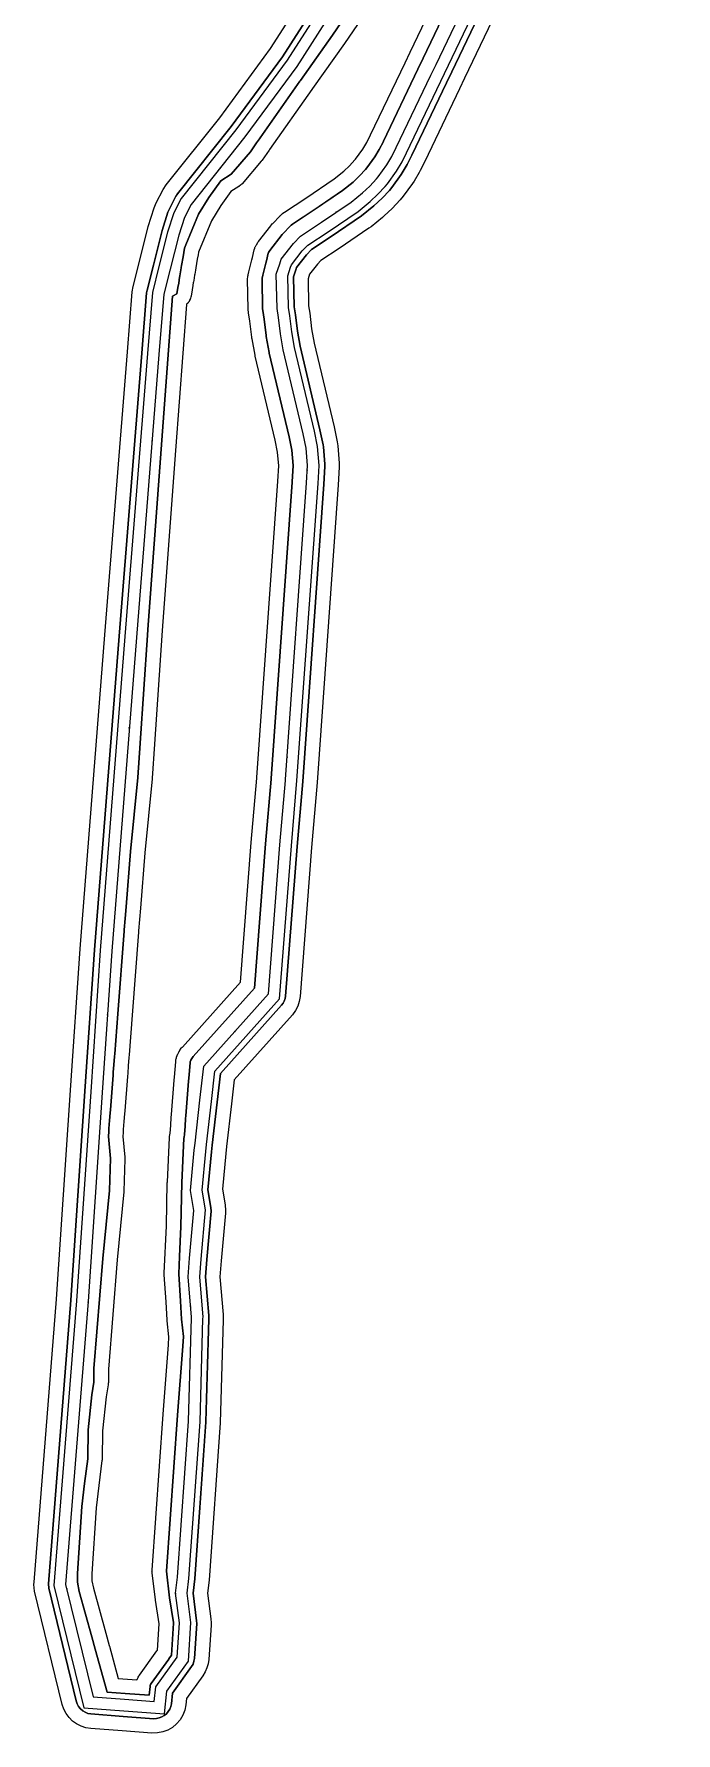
# Model space of a CAD drawing. Header units: inches. Extents: x 87989 to 118156, y 435697 to 451526.
# Drawn here: x 93742 to 93965, y 437672 to 438262 of the extents above; entities that cross this region are included whole.
import ezdxf

# ---------------------------------------------------------------- set-up
doc = ezdxf.new("R2010")
doc.units = ezdxf.units.IN
doc.header["$MEASUREMENT"] = 0
for name, color, linetype, true_color in [('As_waterkering_BWK', 7, 'Continuous', 0x7b8981), ('Beschermingszone_BWK', 7, 'Continuous', 0xcf890d), ('Grens_bebouwingsvrije_zone_BWK', 7, 'Continuous', 0x6789ae), ('Kernzone_BWK', 7, 'Continuous', 0xcb89af), ('Referentiepunten_BWK', 7, 'Continuous', 0x178980)]:
    doc.layers.add(name, color=color, linetype=linetype, true_color=true_color)

msp = doc.modelspace()

# ---------------------------------------------------------------- linework, layer by layer
at = {"layer": 'As_waterkering_BWK'}
for points in [[(93827.2421, 438182.2674), (93827.7402, 438183.8037), (93832.006, 438189.305), (93834.4649, 438191.8471), (93841.8239, 438196.7031), (93852.0921, 438203.6625), (93856.0556, 438206.8477), (93858.5476, 438209.1952), (93860.8672, 438211.6894), (93861.4977, 438212.4489), (93864.4945, 438216.5849), (93866.2532, 438219.5423), (93867.7674, 438222.5706), (93879.8093, 438247.7199), (93881.5954, 438251.4501), (93955.0881, 438404.9322)], [(93852.934, 438281.6314), (93833.1428, 438250.747), (93815.1511, 438226.273), (93796.4197, 438202.767), (93794.1064, 438198.3459), (93792.1323, 438192.1417), (93789.1588, 438180.3238)], [(93799.5217, 437891.6959), (93800.8636, 437903.4807), (93823.3402, 437928.572), (93827.3094, 437980.3335), (93829.2298, 438002.7174), (93829.2565, 438003.0325), (93836.5771, 438106.0966), (93836.9031, 438112.1578), (93836.438, 438118.1526), (93835.3843, 438123.186), (93828.4981, 438152.3597), (93827.4607, 438157.9318), (93826.7864, 438163.6234), (93826.3076, 438166.7074), (93826.06, 438178.6216), (93827.2421, 438182.2674)], [(93789.1588, 438180.3238), (93786.9729, 438171.6365), (93785.2531, 438150.7343), (93777.4479, 438052.4414), (93768.8489, 437943.4329), (93765.5423, 437894.3664)], [(93765.5423, 437894.3664), (93760.6468, 437821.7243), (93752.8416, 437723.4314), (93762.3666, 437684.4053), (93773.3397, 437683.5874)], [(93773.3397, 437683.5874), (93783.6656, 437682.8178), (93784.1948, 437687.8449), (93791.6031, 437698.1636), (93792.3969, 437710.0699), (93791.074, 437720.3887), (93791.7354, 437725.9449), (93795.5719, 437780.1846), (93796.5741, 437816.0292), (93796.6014, 437816.3497), (93795.4352, 437830.2675), (93795.9259, 437836.7974), (93797.4412, 437853.4147), (93796.2323, 437860.2981), (93797.5541, 437874.2892), (93797.8208, 437876.7577), (93799.5217, 437891.6959)]]:
    msp.add_lwpolyline(points, dxfattribs=at)
at = {"layer": 'Beschermingszone_BWK'}
for points in [[(93950.5938, 438407.125), (93877.0859, 438253.6094), (93875.2988, 438249.8789), (93863.2949, 438224.8086), (93863.2578, 438224.7305), (93861.8633, 438221.9414), (93860.3125, 438219.3359), (93857.5449, 438215.5156), (93857.1094, 438214.9922), (93854.998, 438212.7227), (93852.7695, 438210.6211), (93849.1191, 438207.6875), (93839.0449, 438200.8594), (93831.7109, 438196.0195), (93831.25, 438195.6758), (93830.8711, 438195.3242), (93828.4121, 438192.7813), (93828.0547, 438192.3672), (93823.7891, 438186.8672), (93823.3203, 438186.1406), (93823.2344, 438185.9375), (93822.5996, 438183.2813), (93822.4004, 438182.4492), (93822.0801, 438181.0898), (93821.7598, 438179.7188), (93821.4102, 438178.25), (93821.1602, 438177.2109), (93821.0938, 438176.9336), (93821.3086, 438166.6016), (93821.3672, 438165.9414), (93821.832, 438162.9453), (93822.4961, 438157.3438), (93822.5449, 438157.0156), (93823.582, 438151.4453), (93823.6309, 438151.2109), (93830.5039, 438122.0977), (93831.4785, 438117.4453), (93831.8926, 438112.0977), (93831.5898, 438106.4492), (93831.584, 438106.3633), (93824.2715, 438003.4219), (93824.248, 438003.1406), (93822.3262, 437980.7383), (93818.4844, 437930.6445), (93797.1387, 437906.8164), (93796.6719, 437906.2031), (93796.3027, 437905.5273), (93796.0938, 437904.9492), (93796.0898, 437904.7617), (93795.8594, 437901.8906), (93795.6602, 437899.3203), (93795.5801, 437898.25), (93794.6406, 437886.3008), (93794.5605, 437885.2891), (93794.3496, 437882.6289), (93794.1191, 437879.7656), (93794.0508, 437878.7813), (93793.9082, 437878.4648), (93793.1875, 437862.9922), (93792.8574, 437847.8438), (93792.3926, 437837.332), (93792.1289, 437831.375), (93792.7246, 437821.918), (93793.1211, 437815.5664), (93793.7891, 437809.6133), (93793.5391, 437806.2695), (93791.75, 437782.2305), (93787.8594, 437728.0391), (93788.9902, 437718.8086), (93790.3574, 437710.2461), (93790.3887, 437710.0078), (93789.6445, 437698.8672), (93788.7246, 437697.5898), (93788.6836, 437697.5273), (93782.5703, 437689.0117), (93782.3945, 437688.7148), (93782.2715, 437688.3945), (93782.2051, 437688.0547), (93781.8789, 437684.957), (93773.4883, 437685.582), (93767.2813, 437686.043), (93763.1582, 437700.9336), (93761.9668, 437705.2344), (93757.6016, 437721.043), (93757.0059, 437724.2188), (93757.0059, 437727.2617), (93758.4609, 437750.4805), (93759.4531, 437758.4844), (93760.5117, 437767.082), (93760.6445, 437777.1367), (93761.9668, 437789.3711), (93762.6953, 437793.6719), (93762.6953, 437798.5), (93765.8027, 437836.668), (93768.0527, 437860.2813), (93768.3828, 437871.3945), (93767.7012, 437879.0742), (93767.8398, 437880.8281), (93767.9102, 437881.8164), (93768.1309, 437884.6719), (93768.3398, 437887.3086), (93768.4199, 437888.3789), (93769.3398, 437900.3281), (93769.4199, 437901.3984), (93769.6191, 437903.9688), (93769.8398, 437906.8438), (93769.9102, 437907.8281), (93771, 437921.6406), (93773.1992, 437950.4297), (93773.2305, 437950.8516), (93773.5508, 437954.8398), (93773.8691, 437958.8281), (93775.4004, 437978.082), (93777.9082, 438003.8164), (93778.7012, 438015.6563), (93781.2734, 438053.1797), (93781.4141, 438055.2148), (93786.043, 438117.7891), (93790.0137, 438170.9688), (93791.502, 438171.832), (93791.8691, 438173.9805), (93792.1309, 438175.5313), (93792.3008, 438176.5586), (93792.3301, 438176.7188), (93792.5547, 438178.0586), (93792.7891, 438179.4414), (93793.0195, 438180.8086), (93793.0391, 438180.9219), (93793.1602, 438181.6094), (93793.6699, 438184.6406), (93793.9297, 438186.1719), (93794.1777, 438187.625), (93794.6543, 438188.7695), (93799.0742, 438199.4102), (93802.5801, 438205.2305), (93806.748, 438210.9883), (93810.3848, 438213.3008), (93817.0527, 438221.0938), (93819.4395, 438224.5391), (93819.6504, 438224.8398), (93834.2793, 438245.6211), (93834.5098, 438245.9492), (93845.6191, 438261.6094), (93851.6309, 438270.3906)], [(93855.7578, 438267.5664), (93849.7344, 438258.7695), (93849.7109, 438258.7344), (93838.5996, 438243.0742), (93838.375, 438242.75), (93823.7422, 438221.9688), (93823.543, 438221.6836), (93821.1621, 438218.2461), (93821.0898, 438218.1484), (93820.9316, 438217.9453), (93820.8516, 438217.8437), (93814.1855, 438210.0508), (93814.1641, 438210.0273), (93814.0488, 438209.9063), (93813.752, 438209.6094), (93813.6406, 438209.5078), (93813.5137, 438209.4023), (93813.4707, 438209.3711), (93813.2051, 438209.1758), (93813.1172, 438209.1133), (93813.0703, 438209.082), (93810.2383, 438207.2813), (93806.7539, 438202.4727), (93803.5488, 438197.1484), (93799.0117, 438186.2266), (93798.8594, 438185.332), (93798.5996, 438183.8047), (93798.0879, 438180.7656), (93797.9629, 438180.043), (93797.9473, 438179.957), (93797.7344, 438178.6602), (93797.7188, 438178.5781), (93797.6934, 438178.4648), (93797.6855, 438178.4336), (93797.4863, 438177.2344), (93797.2559, 438175.8672), (93797.25, 438175.8242), (93797.2246, 438175.6953), (93797.0625, 438174.7109), (93796.7988, 438173.1445), (93796.4297, 438170.9844), (93796.418, 438170.918), (93796.3809, 438170.7656), (93796.2695, 438170.3398), (93796.2207, 438170.1797), (93796.1621, 438170.0273), (93796.1211, 438169.9336), (93795.9375, 438169.5391), (93795.9121, 438169.4844), (93795.8359, 438169.3398), (93795.748, 438169.1992), (93795.7207, 438169.1602), (93795.4727, 438168.8008), (93795.4043, 438168.7109), (93795.3008, 438168.582), (93795.1934, 438168.4688), (93794.8828, 438168.1563), (93794.8125, 438168.0859), (93791.0293, 438117.418), (93786.4004, 438054.8594), (93783.6895, 438015.3203), (93782.8965, 438003.4844), (93782.8945, 438003.4453), (93782.8887, 438003.3711), (93782.8848, 438003.332), (93780.3809, 437977.6406), (93778.8535, 437958.4336), (93778.2148, 437950.4727), (93778.1855, 437950.0625), (93775.9844, 437921.2539), (93774.8965, 437907.457), (93774.8262, 437906.4766), (93774.6055, 437903.5859), (93774.4063, 437901.0195), (93774.3262, 437899.9531), (93773.4063, 437888), (93773.3262, 437886.9258), (93773.1152, 437884.2813), (93772.8965, 437881.4453), (93772.8262, 437880.4531), (93772.7188, 437879.0977), (93773.3633, 437871.8359), (93773.3672, 437871.7773), (93773.373, 437871.6875), (93773.3809, 437871.3945), (93773.3809, 437871.3203), (93773.3809, 437871.2461), (93773.0508, 437860.1328), (93773.0469, 437860.0508), (93773.0352, 437859.8828), (93773.0293, 437859.8086), (93770.7832, 437836.2266), (93767.6953, 437798.2969), (93767.6953, 437793.6719), (93767.6895, 437793.5078), (93767.6855, 437793.4648), (93767.6504, 437793.0469), (93767.6387, 437792.9297), (93767.625, 437792.8398), (93766.9219, 437788.6875), (93765.6406, 437776.832), (93765.5117, 437767.0156), (93765.5059, 437766.8828), (93765.4863, 437766.6055), (93765.4746, 437766.4688), (93764.416, 437757.8711), (93763.4414, 437750.0156), (93762.0059, 437727.1055), (93762.0059, 437724.6836), (93762.4766, 437722.1719), (93766.7852, 437706.5664), (93767.9785, 437702.2617), (93768.0059, 437702.1523), (93768.0449, 437701.9805), (93771.1602, 437690.7695), (93777.6426, 437690.2852), (93777.7207, 437690.4922), (93777.748, 437690.5625), (93777.8066, 437690.6914), (93777.998, 437691.0898), (93778.0801, 437691.2422), (93778.0957, 437691.2695), (93778.2715, 437691.5664), (93778.3301, 437691.6563), (93778.4531, 437691.8477), (93778.5078, 437691.9258), (93784.5723, 437700.3711), (93784.6309, 437700.4609), (93784.6699, 437700.5156), (93784.752, 437700.6289), (93785.3633, 437709.8125), (93784.0527, 437718.0195), (93784.0449, 437718.0664), (93784.0332, 437718.1563), (93784.0293, 437718.1914), (93782.8965, 437727.4336), (93782.8828, 437727.5781), (93782.8652, 437727.8867), (93782.8594, 437728.0391), (93782.8613, 437728.1289), (93782.8672, 437728.3086), (93782.873, 437728.3906), (93786.7637, 437782.5938), (93788.5547, 437806.6406), (93788.7676, 437809.5195), (93788.1523, 437815.0078), (93788.1465, 437815.0703), (93788.1367, 437815.1914), (93788.1309, 437815.25), (93787.7344, 437821.6016), (93787.1387, 437831.0625), (93787.1348, 437831.1953), (93787.1309, 437831.4727), (93787.1348, 437831.5977), (93787.8594, 437848.0117), (93788.1895, 437863.1328), (93788.1914, 437863.1953), (93788.9141, 437878.6992), (93788.916, 437878.7461), (93788.9316, 437878.9063), (93788.9863, 437879.3164), (93789.0137, 437879.4805), (93789.0508, 437879.6406), (93789.0762, 437879.7266), (93789.1133, 437879.8516), (93789.1348, 437880.1406), (93789.3652, 437883.0273), (93789.5762, 437885.6836), (93789.6563, 437886.6953), (93790.5938, 437898.6328), (93790.6738, 437899.6992), (93790.875, 437902.2852), (93791.0938, 437905.0117), (93791.0957, 437905.0469), (93791.0996, 437905.1602), (93791.1055, 437905.2422), (93791.1445, 437905.625), (93791.1523, 437905.707), (93791.1797, 437905.8711), (93791.2148, 437906.0234), (93791.3262, 437906.4375), (93791.373, 437906.5977), (93791.3887, 437906.6367), (93791.5957, 437907.2188), (93791.6387, 437907.3281), (93791.668, 437907.3984), (93791.8262, 437907.75), (93791.8652, 437907.832), (93791.9121, 437907.9219), (93792.2813, 437908.5977), (93792.3105, 437908.6523), (93792.3789, 437908.7617), (93792.5898, 437909.0859), (93792.6074, 437909.1133), (93792.7012, 437909.2461), (93793.1699, 437909.8555), (93793.2285, 437909.9297), (93793.3516, 437910.0781), (93793.4063, 437910.1445), (93813.6289, 437932.7188), (93817.3418, 437981.1445), (93819.2656, 438003.5664), (93819.2871, 438003.8086), (93826.5957, 438106.7188), (93826.8828, 438112.0391), (93826.5176, 438116.7344), (93825.623, 438121.0117), (93818.7598, 438150.0898), (93818.7461, 438150.1484), (93818.6816, 438150.457), (93818.6738, 438150.5), (93817.6289, 438156.1016), (93817.623, 438156.1406), (93817.6094, 438156.2227), (93817.6016, 438156.2656), (93817.5527, 438156.5898), (93817.5469, 438156.6328), (93817.5352, 438156.7188), (93817.5293, 438156.7539), (93816.8809, 438162.2461), (93816.875, 438162.2891), (93816.4258, 438165.1719), (93816.416, 438165.2422), (93816.3945, 438165.4219), (93816.3867, 438165.5039), (93816.3281, 438166.168), (93816.3223, 438166.2344), (93816.3125, 438166.418), (93816.3105, 438166.5), (93816.0957, 438176.8555), (93816.0996, 438177.0703), (93816.1035, 438177.1094), (93816.1406, 438177.5703), (93816.1543, 438177.6914), (93816.1816, 438177.8633), (93816.2129, 438178.0117), (93816.2285, 438178.082), (93816.2969, 438178.3672), (93816.5469, 438179.4141), (93816.8926, 438180.8672), (93817.2129, 438182.2305), (93817.5352, 438183.6094), (93817.7383, 438184.4453), (93818.3711, 438187.1016), (93818.3887, 438187.168), (93818.4277, 438187.3008), (93818.5605, 438187.7031), (93818.627, 438187.8789), (93818.7148, 438188.0898), (93818.7754, 438188.2227), (93818.8086, 438188.2852), (93819.0098, 438188.668), (93819.0547, 438188.7461), (93819.1191, 438188.8516), (93819.5879, 438189.5781), (93819.6094, 438189.6133), (93819.6484, 438189.668), (93819.7734, 438189.8437), (93819.834, 438189.9258), (93824.1035, 438195.4336), (93824.1465, 438195.4844), (93824.2324, 438195.5938), (93824.2773, 438195.6445), (93824.6387, 438196.0625), (93824.6797, 438196.1055), (93824.7715, 438196.207), (93824.8184, 438196.2578), (93827.2773, 438198.8008), (93827.3145, 438198.8359), (93827.416, 438198.9375), (93827.4629, 438198.9805), (93827.8418, 438199.3359), (93827.8984, 438199.3867), (93827.9453, 438199.4258), (93828.1543, 438199.6016), (93828.2344, 438199.6641), (93828.2617, 438199.6875), (93828.7227, 438200.0273), (93828.7813, 438200.0703), (93828.8984, 438200.1523), (93828.9512, 438200.1914), (93836.2637, 438205.0156), (93846.1445, 438211.7109), (93849.4844, 438214.3945), (93851.4492, 438216.2461), (93853.3535, 438218.293), (93853.5938, 438218.582), (93856.1309, 438222.0859), (93857.4727, 438224.3398), (93858.7852, 438226.9648), (93870.7891, 438252.0391), (93872.5762, 438255.7695), (93946.0938, 438409.3008)]]:
    msp.add_lwpolyline(points, dxfattribs=at)
for points in [[(93964.9744, 438400.1086, 0), (93891.5167, 438246.6994, 0), (93889.7306, 438242.9693, 0), (93877.6474, 438217.7357, 0), (93876.0919, 438214.6229, 0), (93875.7078, 438213.9199, 0), (93873.9491, 438210.9626, 0), (93873.4021, 438210.1308, 0), (93870.1832, 438205.7087, 0), (93869.1265, 438204.4308, 0), (93866.3464, 438201.4462, 0), (93863.598, 438198.8407, 0), (93862.9461, 438198.2733, 0), (93858.9826, 438195.0881, 0), (93858.2636, 438194.5569, 0), (93847.9389, 438187.5597, 0), (93841.5315, 438183.3311, 0), (93840.3304, 438182.0894, 0), (93837.611, 438178.5824, 0), (93837.0962, 438176.9946, 0), (93837.29, 438167.6697, 0), (93837.6831, 438165.1143, 0), (93838.3415, 438159.5874, 0), (93839.2642, 438154.6312, 0), (93846.1205, 438125.5765, 0), (93847.2046, 438120.4066, 0), (93847.4051, 438119.0035, 0), (93847.8702, 438113.0087, 0), (93847.8873, 438111.5671, 0), (93847.5554, 438105.4115, 0), (93840.2065, 438001.9804, 0), (93838.2732, 437979.4429, 0), (93834.308, 437927.731, 0), (93834.0354, 437926.0003, 0), (93833.4913, 437924.335, 0), (93832.6894, 437922.7773, 0), (93831.6501, 437921.3669, 0), (93811.3963, 437898.7527, 0), (93810.4511, 437890.4515, 0), (93808.7537, 437875.5446, 0), (93808.4978, 437873.181, 0), (93807.323, 437860.74, 0), (93808.2754, 437855.3175, 0), (93808.4412, 437853.4147, 0), (93808.3957, 437852.4158, 0), (93806.8884, 437835.8858, 0), (93806.4697, 437830.3149, 0), (93807.563, 437817.2682, 0), (93807.5613, 437815.4105, 0), (93806.556, 437779.6429, 0), (93802.6831, 437724.9067, 0), (93802.1576, 437720.4387, 0), (93803.3076, 437711.4687, 0), (93803.3969, 437710.0699, 0), (93803.3725, 437709.3382, 0), (93802.5788, 437697.4319, 0), (93802.3715, 437695.918, 0), (93801.9564, 437694.4474, 0), (93801.3415, 437693.0485, 0), (93800.5387, 437691.7484, 0), (93794.8294, 437683.7961, 0), (93794.6052, 437681.6662, 0), (93794.2492, 437679.8199, 0), (93793.584, 437678.0612, 0), (93792.629, 437676.4415, 0), (93791.4121, 437675.0081, 0), (93789.9688, 437673.8028, 0), (93788.3414, 437672.861, 0), (93786.5773, 437672.2101, 0), (93784.7282, 437671.8692, 0), (93782.848, 437671.8482, 0), (93772.5221, 437672.6178, 0), (93761.549, 437673.4357, 0), (93759.8425, 437673.6988, 0), (93758.1983, 437674.2256, 0), (93756.6567, 437675.0033, 0), (93755.2558, 437676.0126, 0), (93754.0301, 437677.2287, 0), (93753.0098, 437678.6216, 0), (93752.2201, 437680.157, 0), (93751.6803, 437681.7971, 0), (93742.082, 437721.1722, 0), (93741.8416, 437723.4314, 0), (93741.8761, 437724.3021, 0), (93749.6765, 437822.5295, 0), (93754.5672, 437895.106, 0), (93757.8784, 437944.2352, 0), (93766.4822, 438053.3093, 0), (93774.2889, 438151.6207, 0), (93776.01, 438172.5385, 0), (93776.3054, 438174.3205, 0), (93778.4912, 438183.0079, 0), (93781.5574, 438195.1514, 0), (93783.6242, 438201.6812, 0), (93784.36, 438203.4458, 0), (93786.7834, 438208.0669, 0), (93787.8171, 438209.6223, 0), (93806.415, 438232.9609, 0), (93824.0713, 438256.9786, 0), (93843.2791, 438286.9525, 0)], [(93847.6677, 438284.5338, 0), (93828.1947, 438254.1461, 0), (93810.386, 438229.9209, 0), (93791.7274, 438206.5062, 0), (93791.1636, 438205.6579, 0), (93788.7902, 438201.1277, 0), (93788.3888, 438200.1651, 0), (93786.3642, 438193.7833, 0), (93783.3401, 438181.7879, 0), (93781.1543, 438173.1005, 0), (93780.9931, 438172.1285, 0), (93779.2726, 438151.2178, 0), (93771.4666, 438052.9148, 0), (93762.865, 437943.8705, 0), (93759.5558, 437894.7698, 0), (93754.663, 437822.1635, 0), (93746.851, 437723.6689, 0), (93746.9727, 437722.1991, 0), (93756.5377, 437682.9826, 0), (93756.8673, 437682.0036, 0), (93757.3604, 437681.0959, 0), (93758.0026, 437680.2866, 0), (93758.7744, 437679.6, 0), (93759.6529, 437679.0565, 0), (93760.6119, 437678.6724, 0), (93761.6227, 437678.4591, 0), (93772.8937, 437677.604, 0), (93783.4426, 437676.8261, 0), (93784.4193, 437676.8679, 0), (93785.3761, 437677.0682, 0), (93786.2875, 437677.4216, 0), (93787.1293, 437677.9186, 0), (93787.8789, 437678.546, 0), (93788.5164, 437679.2871, 0), (93789.0248, 437680.1221, 0), (93789.3904, 437681.0287, 0), (93789.6035, 437681.9828, 0), (93789.9955, 437685.6364, 0), (93796.6382, 437694.914, 0), (93797.117, 437695.805, 0), (93797.4373, 437696.7645, 0), (93797.5898, 437697.7645, 0), (93798.3902, 437709.8703, 0), (93798.3482, 437710.8329, 0), (93797.1196, 437720.4159, 0), (93797.7069, 437725.3786, 0), (93801.5632, 437779.8891, 0), (93802.5733, 437815.7646, 0), (93802.5805, 437816.8507, 0), (93801.454, 437830.2934, 0), (93801.905, 437836.3002, 0), (93803.4288, 437853.1423, 0), (93803.3507, 437854.4526, 0), (93802.2818, 437860.5392, 0), (93803.5234, 437873.6847, 0), (93803.7842, 437876.096, 0), (93805.4832, 437891.0171, 0), (93806.6087, 437900.9018, 0), (93827.8729, 437924.6419, 0), (93828.402, 437925.3479, 0), (93828.8197, 437926.125, 0), (93829.1165, 437926.9558, 0), (93829.2858, 437927.8217, 0), (93833.2897, 437979.8477, 0), (93835.2232, 438002.387, 0), (93842.5653, 438105.7229, 0), (93842.8945, 438111.8356, 0), (93842.8851, 438112.6219, 0), (93842.42, 438118.6167, 0), (93842.3107, 438119.382, 0), (93841.2404, 438124.4899, 0), (93834.3705, 438153.5987, 0), (93833.3957, 438158.8348, 0), (93832.73, 438164.4366, 0), (93832.298, 438167.2323, 0), (93832.0798, 438177.7341, 0), (93832.9496, 438180.4169, 0), (93833.1243, 438180.9557, 0), (93836.5466, 438185.3692, 0), (93838.3194, 438187.202, 0), (93845.1593, 438191.7158, 0), (93855.6544, 438198.8407, 0), (93859.9919, 438202.3255, 0), (93862.8015, 438204.9685, 0), (93865.3723, 438207.7302, 0), (93866.2352, 438208.7724, 0), (93869.5024, 438213.2913, 0), (93871.515, 438216.6673, 0), (93873.1565, 438219.9334, 0), (93885.2209, 438245.1287, 0), (93887.007, 438248.8588, 0), (93960.4804, 438402.3013, 0)]]:
    msp.add_polyline3d(points, dxfattribs=at)
at = {"layer": 'Grens_bebouwingsvrije_zone_BWK'}
msp.add_lwpolyline([(93849.4231, 438283.5664), (93829.8441, 438253.013), (93811.9743, 438228.705), (93793.053, 438204.9606), (93790.4005, 438199.8912), (93788.2832, 438193.2372), (93785.2797, 438181.2998), (93783.0134, 438172.2929), (93781.2661, 438151.0566), (93773.4604, 438052.757), (93764.8595, 437943.7246), (93761.5513, 437894.6353), (93756.6575, 437822.0171), (93748.8033, 437723.1073), (93759.17, 437680.6324), (93773.0424, 437679.5985), (93787.2375, 437678.5404), (93788.0619, 437686.3726), (93795.5183, 437696.7583), (93796.4139, 437710.1923), (93795.1044, 437720.4069), (93795.7187, 437725.5672), (93799.5679, 437779.9875), (93800.5693, 437815.803), (93800.6157, 437816.3465), (93799.4477, 437830.2847), (93799.9122, 437836.4659), (93801.473, 437853.582), (93800.2653, 437860.4588), (93801.5338, 437873.8862), (93801.7965, 437876.3166), (93803.496, 437891.2434), (93804.6936, 437901.7614), (93827.2247, 437926.9135), (93831.2963, 437980.0097), (93833.2445, 438002.7218), (93840.5695, 438105.8474), (93840.9115, 438112.2053), (93840.4061, 438118.7195), (93839.289, 438124.0554), (93832.4131, 438153.1857), (93831.4174, 438158.5338), (93830.7501, 438164.1657), (93830.3012, 438167.0573), (93830.0732, 438178.03), (93831.0471, 438181.0338), (93831.3296, 438181.9051), (93835.0331, 438186.6812), (93837.0346, 438188.7503), (93844.0476, 438193.3781), (93854.4709, 438200.4427), (93858.6838, 438203.8282), (93861.3867, 438206.3743), (93863.8729, 438209.0478), (93864.6595, 438209.9952), (93867.8399, 438214.3847), (93869.7657, 438217.6231), (93871.3604, 438220.8124), (93958.6832, 438403.1782)], dxfattribs=at)
at = {"layer": 'Kernzone_BWK'}
for points in [[(93851.6289, 438270.3906), (93845.6211, 438261.6094), (93834.5117, 438245.9492), (93834.2813, 438245.6211), (93819.6484, 438224.8398), (93819.4414, 438224.5391), (93817.0547, 438221.0938), (93810.3867, 438213.3008), (93806.7461, 438210.9883), (93802.582, 438205.2305), (93799.0742, 438199.4102), (93794.6563, 438188.7695), (93794.1797, 438187.625), (93793.9297, 438186.1719), (93793.6719, 438184.6406), (93793.1602, 438181.6094), (93793.0391, 438180.9219), (93793.0195, 438180.8086), (93792.7891, 438179.4414), (93792.5547, 438178.0586), (93792.3281, 438176.7188), (93792.3008, 438176.5586), (93792.1289, 438175.5313), (93791.8711, 438173.9805), (93791.5039, 438171.832), (93790.0117, 438170.9688), (93786.043, 438117.7891), (93781.4141, 438055.2148), (93781.2734, 438053.1797), (93778.7031, 438015.6563), (93777.9063, 438003.8164), (93775.3984, 437978.082), (93773.8711, 437958.8281), (93773.5508, 437954.8398), (93773.2305, 437950.8516), (93773.1992, 437950.4297), (93771, 437921.6406), (93769.9102, 437907.8281), (93769.8398, 437906.8438), (93769.6211, 437903.9688), (93769.4219, 437901.3984), (93769.3398, 437900.3281), (93768.4219, 437888.3789), (93768.3398, 437887.3086), (93768.1289, 437884.6719), (93767.9102, 437881.8164), (93767.8398, 437880.8281), (93767.6992, 437879.0742), (93768.3828, 437871.3945), (93768.0508, 437860.2813), (93765.8047, 437836.668), (93762.6953, 437798.5), (93762.6953, 437793.6719), (93761.9688, 437789.3711), (93760.6445, 437777.1367), (93760.5117, 437767.082), (93759.4531, 437758.4844), (93758.4609, 437750.4805), (93757.0039, 437727.2617), (93757.0039, 437724.2188), (93757.6016, 437721.043), (93761.9688, 437705.2344), (93763.1563, 437700.9336), (93767.2813, 437686.043), (93773.4883, 437685.582), (93781.8789, 437684.957), (93782.207, 437688.0547), (93782.2695, 437688.3945), (93782.3945, 437688.7148), (93782.5703, 437689.0117), (93788.6836, 437697.5273), (93788.7227, 437697.5898), (93789.6445, 437698.8672), (93790.3867, 437710.0078), (93790.3594, 437710.2461), (93788.9883, 437718.8086), (93787.8594, 437728.0391), (93791.75, 437782.2305), (93793.5391, 437806.2695), (93793.7891, 437809.6133), (93793.1211, 437815.5664), (93792.7266, 437821.918), (93792.1289, 437831.375), (93792.3906, 437837.332), (93792.8555, 437847.8438), (93793.1875, 437862.9922), (93793.9102, 437878.4648), (93794.0508, 437878.7813), (93794.1211, 437879.7656), (93794.3516, 437882.6289), (93794.5586, 437885.2891), (93794.6406, 437886.3008), (93795.5781, 437898.25), (93795.6602, 437899.3203), (93795.8594, 437901.8906), (93796.0898, 437904.7617), (93796.0938, 437904.9492), (93796.3008, 437905.5273), (93796.6719, 437906.2031), (93797.1406, 437906.8164), (93818.4844, 437930.6445), (93822.3242, 437980.7383), (93824.2461, 438003.1406), (93824.2734, 438003.4219), (93831.5859, 438106.3633), (93831.5898, 438106.4492), (93831.8945, 438112.0977), (93831.4766, 438117.4453), (93830.5039, 438122.0977), (93823.6328, 438151.2109), (93823.582, 438151.4453), (93822.5469, 438157.0156), (93822.4961, 438157.3438), (93821.832, 438162.9453), (93821.3672, 438165.9414), (93821.3086, 438166.6016), (93821.0938, 438176.9336), (93821.1602, 438177.2109), (93821.4102, 438178.25), (93821.7617, 438179.7188), (93822.0781, 438181.0898), (93822.3984, 438182.4492), (93822.6016, 438183.2813), (93823.2344, 438185.9375), (93823.3203, 438186.1406), (93823.7891, 438186.8672), (93828.0547, 438192.3672), (93828.4141, 438192.7813), (93830.8711, 438195.3242), (93831.25, 438195.6758), (93831.7109, 438196.0195), (93839.043, 438200.8594), (93849.1172, 438207.6875), (93852.7695, 438210.6211), (93855, 438212.7227), (93857.1094, 438214.9922), (93857.5469, 438215.5156), (93860.3125, 438219.3359), (93861.8633, 438221.9414), (93863.2578, 438224.7305), (93863.293, 438224.8086), (93875.3008, 438249.8789), (93877.0859, 438253.6094), (93950.5938, 438407.125)], [(93960.4805, 438402.3008), (93887.0078, 438248.8594), (93885.2227, 438245.1289), (93873.1563, 438219.9336), (93871.5156, 438216.668), (93869.5039, 438213.293), (93866.2344, 438208.7734), (93865.3711, 438207.7305), (93862.8008, 438204.9688), (93859.9922, 438202.3242), (93855.6563, 438198.8398), (93845.1602, 438191.7148), (93838.3203, 438187.2031), (93836.5469, 438185.3711), (93833.125, 438180.957), (93832.9492, 438180.418), (93832.0781, 438177.7344), (93832.2969, 438167.2305), (93832.7305, 438164.4375), (93833.3945, 438158.8359), (93834.3711, 438153.5977), (93841.2422, 438124.4883), (93842.3125, 438119.3828), (93842.4219, 438118.6172), (93842.8867, 438112.6211), (93842.8945, 438111.8359), (93842.5664, 438105.7227), (93835.2227, 438002.3867), (93833.2891, 437979.8477), (93829.2852, 437927.8203), (93829.1172, 437926.957), (93828.8203, 437926.125), (93828.4023, 437925.3477), (93827.8711, 437924.6406), (93806.6094, 437900.9023), (93805.4844, 437891.0156), (93803.7852, 437876.0977), (93803.5234, 437873.6836), (93802.2813, 437860.5391), (93803.3516, 437854.4531), (93803.4297, 437853.1406), (93801.9063, 437836.3008), (93801.4531, 437830.293), (93802.582, 437816.8516), (93802.5742, 437815.7656), (93801.5625, 437779.8906), (93797.707, 437725.3789), (93797.1211, 437720.4141), (93798.3477, 437710.832), (93798.3906, 437709.8711), (93797.5898, 437697.7656), (93797.4375, 437696.7656), (93797.1172, 437695.8047), (93796.6367, 437694.9141), (93789.9961, 437685.6367), (93789.6016, 437681.9844), (93789.3906, 437681.0273), (93789.0234, 437680.1211), (93788.5156, 437679.2852), (93787.8789, 437678.5469), (93787.1289, 437677.918), (93786.2891, 437677.4219), (93785.375, 437677.0664), (93784.418, 437676.8672), (93783.4414, 437676.8242), (93772.8945, 437677.6055), (93761.6211, 437678.4609), (93760.6133, 437678.6719), (93759.6523, 437679.0547), (93758.7734, 437679.6016), (93758.0039, 437680.2852), (93757.3594, 437681.0977), (93756.8672, 437682.0039), (93756.5391, 437682.9844), (93746.9727, 437722.1992), (93746.8516, 437723.668), (93754.6641, 437822.1641), (93759.5547, 437894.7695), (93762.8633, 437943.8711), (93771.4648, 438052.9141), (93779.2734, 438151.2188), (93780.9922, 438172.1289), (93781.1563, 438173.1016), (93783.3398, 438181.7891), (93786.3633, 438193.7852), (93788.3906, 438200.1641), (93788.7891, 438201.1289), (93791.1641, 438205.6563), (93791.7266, 438206.5078), (93810.3867, 438229.9219), (93828.1953, 438254.1445), (93847.668, 438284.5352)]]:
    msp.add_lwpolyline(points, dxfattribs=at)
at = {"layer": 'Referentiepunten_BWK'}
for p in [(93806.5575, 438215.4889), (93846.854, 438200.1123), (93782.8692, 438120.7136), (93836.8175, 438110.567), (93774.9697, 438021.0261), (93829.8092, 438010.8135), (93767.3585, 437921.3173), (93811.6612, 437915.5344), (93760.6325, 437821.5438), (93796.2837, 437820.141), (93753.2159, 437721.8976), (93791.0797, 437720.3445)]:
    msp.add_point(p, dxfattribs=at)

doc.saveas('drawing.dxf')
